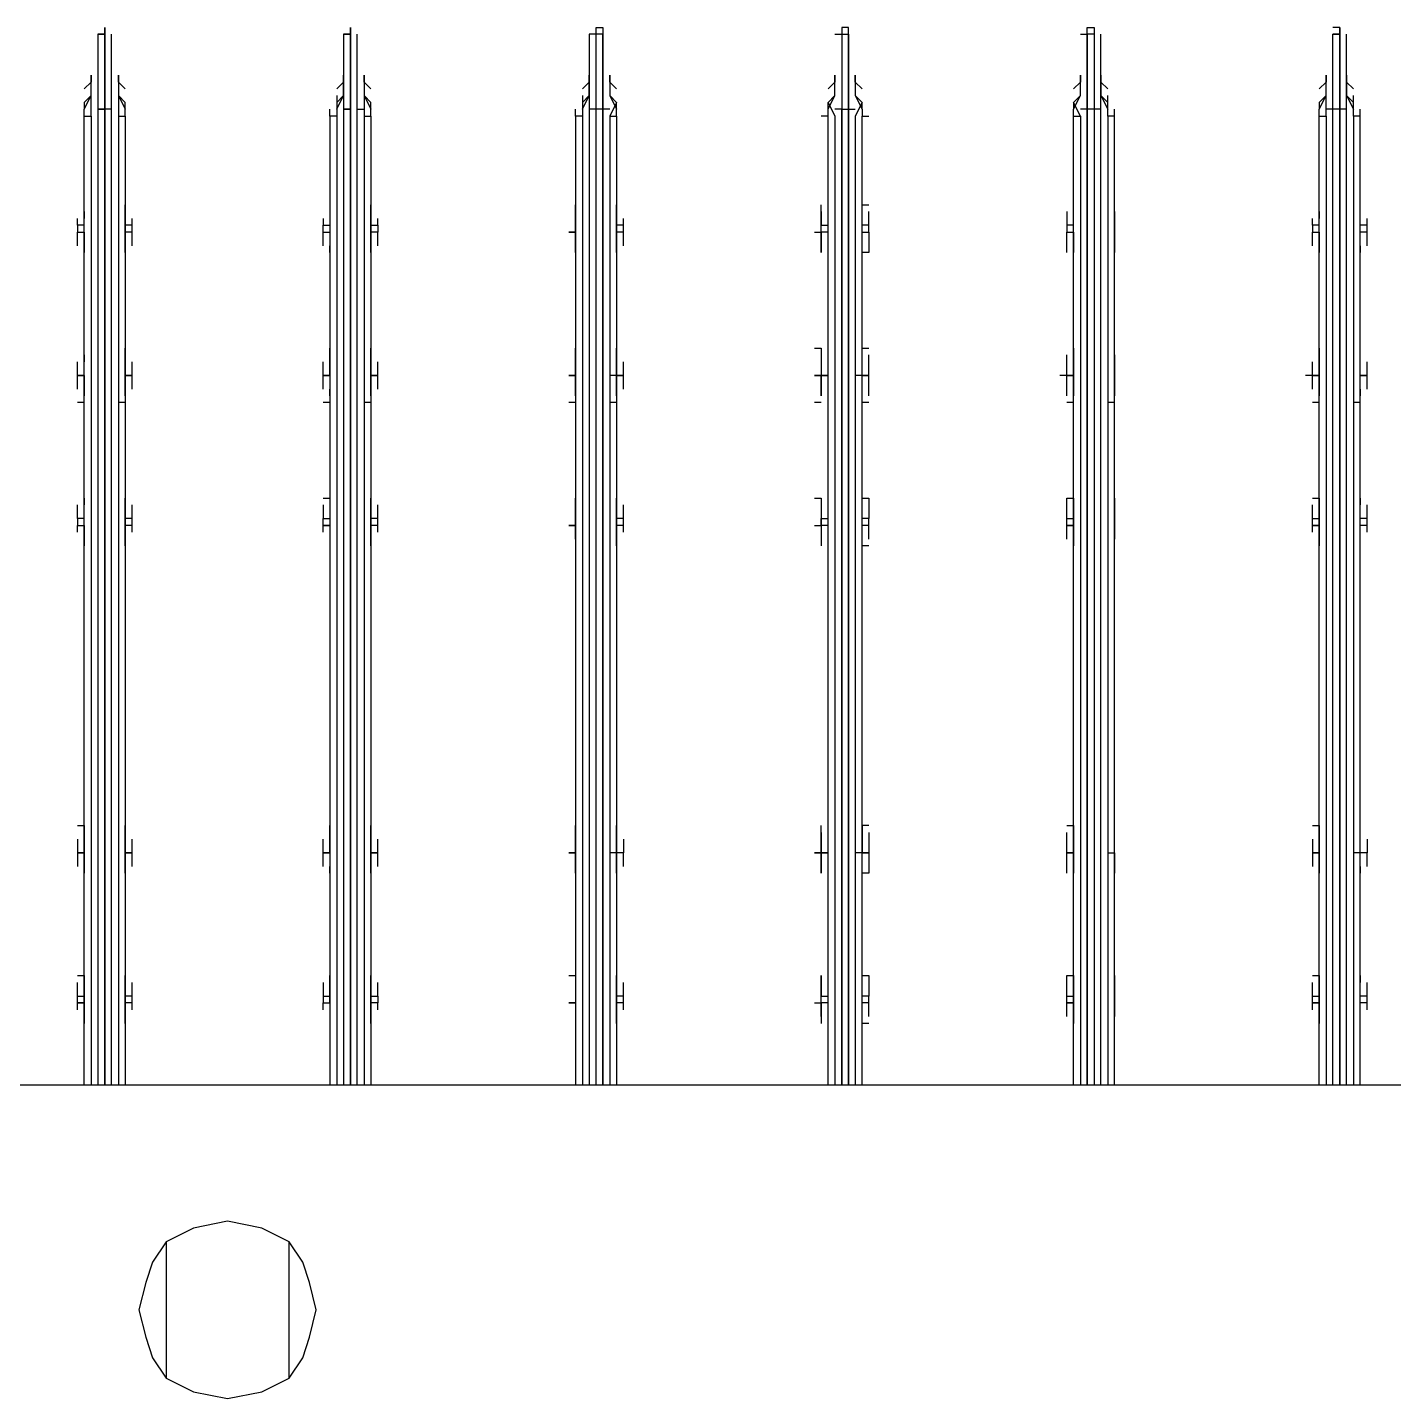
# Model space of a CAD drawing. Header units: metres. Extents: x 532250 to 532639, y 2673852 to 2674172.
# Drawn here: x 532451.9651 to 532452.2421, y 2674043.1815 to 2674043.4595 of the extents above; entities that cross this region are included whole.
import ezdxf

# ---------------------------------------------------------------- set-up
doc = ezdxf.new("R2010")
doc.units = ezdxf.units.M
doc.header["$MEASUREMENT"] = 0
doc.layers.add('IDT', color=7, linetype='Continuous')

# ---------------------------------------------------------------- blocks, each defined once
blk = doc.blocks.new('IDT')
at = {"layer": 'IDT', "color": 0, "lineweight": 25}
for p, q in [((14.92157, 14.57738), (14.91465, 14.576)), ((14.92849, 14.576), (14.92157, 14.57738)), ((14.91465, 14.576), (14.90912, 14.57324)), ((14.93402, 14.57324), (14.92849, 14.576)), ((14.90912, 14.57324), (14.90635, 14.56909)), ((14.90912, 14.57324), (14.90912, 14.54557)), ((14.93402, 14.54557), (14.93402, 14.57324)), ((14.93678, 14.56909), (14.93402, 14.57324)), ((14.90635, 14.56909), (14.90497, 14.56494)), ((14.93817, 14.56494), (14.93678, 14.56909)), ((14.90497, 14.56494), (14.90359, 14.5594)), ((14.93955, 14.5594), (14.93817, 14.56494)), ((14.90359, 14.5594), (14.90497, 14.55387)), ((14.93817, 14.55387), (14.93955, 14.5594)), ((14.90497, 14.55387), (14.90635, 14.54972)), ((14.93678, 14.54972), (14.93817, 14.55387)), ((14.90635, 14.54972), (14.90912, 14.54557)), ((14.93402, 14.54557), (14.93678, 14.54972)), ((14.90912, 14.54557), (14.91465, 14.54281)), ((14.92849, 14.54281), (14.93402, 14.54557)), ((14.91465, 14.54281), (14.92157, 14.54142)), ((14.92157, 14.54142), (14.92849, 14.54281)), ((15.02116, 14.51376), (14.44023, 14.51376)), ((14.69197, 14.51376), (14.69197, 14.31735)), ((14.69335, 14.31735), (14.69335, 14.51376)), ((14.69473, 14.51376), (14.69473, 14.31597)), ((14.69612, 14.51376), (14.69612, 14.31597)), ((14.69612, 14.31597), (14.69612, 14.51376)), ((14.6975, 14.51376), (14.6975, 14.31597)), ((14.69888, 14.31735), (14.69888, 14.51376)), ((14.70027, 14.51376), (14.70027, 14.31735)), ((14.74176, 14.51376), (14.74176, 14.31735)), ((14.74314, 14.31735), (14.74314, 14.51376)), ((14.74453, 14.51376), (14.74453, 14.31597)), ((14.74591, 14.31597), (14.74591, 14.51376)), ((14.74729, 14.31597), (14.74729, 14.51376)), ((14.74729, 14.51376), (14.74729, 14.31597)), ((14.74868, 14.31735), (14.74868, 14.51376)), ((14.75006, 14.51376), (14.75006, 14.31735)), ((14.79294, 14.51376), (14.79294, 14.31735)), ((14.79432, 14.31735), (14.79432, 14.51376)), ((14.7957, 14.31597), (14.7957, 14.51376)), ((14.7957, 14.51376), (14.7957, 14.31597)), ((14.79709, 14.31597), (14.79709, 14.51376)), ((14.79709, 14.51376), (14.79709, 14.31597)), ((14.79847, 14.31735), (14.79847, 14.51376)), ((14.79985, 14.51376), (14.79985, 14.31735)), ((14.84273, 14.31735), (14.84273, 14.51376)), ((14.84411, 14.31735), (14.84411, 14.51376)), ((14.8455, 14.31597), (14.8455, 14.51376)), ((14.8455, 14.51376), (14.8455, 14.31597)), ((14.84688, 14.51376), (14.84688, 14.31597)), ((14.84826, 14.31597), (14.84826, 14.51376)), ((14.84965, 14.31735), (14.84965, 14.51376)), ((14.85103, 14.31735), (14.85103, 14.51376)), ((14.89252, 14.31735), (14.89252, 14.51376)), ((14.89391, 14.31735), (14.89391, 14.51376)), ((14.89529, 14.51376), (14.89529, 14.31597)), ((14.89667, 14.51376), (14.89667, 14.31597)), ((14.89667, 14.31597), (14.89667, 14.51376)), ((14.89806, 14.31597), (14.89806, 14.51376)), ((14.89944, 14.31735), (14.89944, 14.51376)), ((14.90082, 14.31735), (14.90082, 14.51376)), ((14.94232, 14.31735), (14.94232, 14.51376)), ((14.9437, 14.31735), (14.9437, 14.51376)), ((14.94508, 14.51376), (14.94508, 14.31597)), ((14.94647, 14.31597), (14.94647, 14.51376)), ((14.94647, 14.51376), (14.94647, 14.31597)), ((14.94785, 14.31597), (14.94785, 14.51376)), ((14.94923, 14.31735), (14.94923, 14.51376)), ((14.95062, 14.51376), (14.95062, 14.31735)), ((14.69197, 14.50131), (14.69197, 14.49578)), ((14.70027, 14.49716), (14.70027, 14.50131)), ((14.74176, 14.50131), (14.74176, 14.49578)), ((14.75006, 14.49716), (14.75006, 14.50131)), ((14.79155, 14.50131), (14.79294, 14.50131)), ((14.79294, 14.50131), (14.79294, 14.49578)), ((14.80124, 14.49716), (14.80124, 14.50131)), ((14.84273, 14.50131), (14.84273, 14.49716)), ((14.85103, 14.49716), (14.85103, 14.50131)), ((14.89252, 14.50131), (14.89252, 14.49716)), ((14.90082, 14.49716), (14.90082, 14.50131)), ((14.94232, 14.50131), (14.94232, 14.49578)), ((14.95062, 14.49716), (14.95062, 14.50131)), ((14.69058, 14.49855), (14.69058, 14.49716)), ((14.69197, 14.49993), (14.69197, 14.49855)), ((14.70027, 14.49855), (14.70027, 14.49993)), ((14.70165, 14.49855), (14.70165, 14.49716)), ((14.74176, 14.49855), (14.74176, 14.49993)), ((14.74176, 14.49578), (14.74176, 14.49855)), ((14.75144, 14.49993), (14.75144, 14.49855)), ((14.75144, 14.49855), (14.75144, 14.49716)), ((14.79155, 14.49993), (14.79155, 14.49855)), ((14.79155, 14.49855), (14.79155, 14.49716)), ((14.80124, 14.49993), (14.80124, 14.49855)), ((14.80124, 14.49855), (14.80124, 14.49716)), ((14.84135, 14.49855), (14.84135, 14.49716)), ((14.84273, 14.49993), (14.84273, 14.49855)), ((14.85103, 14.49855), (14.85103, 14.49993)), ((14.85103, 14.49716), (14.85103, 14.49855)), ((14.89114, 14.49855), (14.89114, 14.49716)), ((14.89252, 14.49993), (14.89252, 14.49855)), ((14.90082, 14.49855), (14.90082, 14.49993)), ((14.90221, 14.49855), (14.90221, 14.49716)), ((14.94093, 14.49855), (14.94093, 14.49716)), ((14.94232, 14.49993), (14.94232, 14.49855)), ((14.95062, 14.49855), (14.95062, 14.49993)), ((14.952, 14.49855), (14.952, 14.49716)), ((14.69058, 14.49716), (14.69197, 14.49716)), ((14.69058, 14.49716), (14.69058, 14.49578)), ((14.69058, 14.49578), (14.69197, 14.49578)), ((14.69058, 14.49578), (14.69058, 14.49301)), ((14.69197, 14.49578), (14.69197, 14.49163)), ((14.70165, 14.49716), (14.70027, 14.49716)), ((14.70027, 14.49578), (14.70027, 14.49716)), ((14.70027, 14.49716), (14.70165, 14.49716)), ((14.70027, 14.49163), (14.70027, 14.49578)), ((14.70165, 14.49578), (14.70027, 14.49578)), ((14.70165, 14.49716), (14.70165, 14.49578)), ((14.70165, 14.49578), (14.70165, 14.49301)), ((14.74176, 14.49578), (14.74176, 14.49163)), ((14.74176, 14.49301), (14.74176, 14.49578)), ((14.75144, 14.49716), (14.75006, 14.49716)), ((14.75006, 14.49578), (14.75006, 14.49716)), ((14.75006, 14.49716), (14.75144, 14.49716)), ((14.75006, 14.49163), (14.75006, 14.49578)), ((14.75144, 14.49578), (14.75006, 14.49578)), ((14.75144, 14.49716), (14.75144, 14.49578)), ((14.75144, 14.49578), (14.75144, 14.49301)), ((14.79155, 14.49716), (14.79294, 14.49716)), ((14.79155, 14.49716), (14.79155, 14.49578)), ((14.79155, 14.49301), (14.79155, 14.49578)), ((14.79155, 14.49578), (14.79294, 14.49578)), ((14.79294, 14.49578), (14.79294, 14.49163)), ((14.79985, 14.49716), (14.80124, 14.49716)), ((14.80124, 14.49578), (14.79985, 14.49578)), ((14.80124, 14.49716), (14.80124, 14.49578)), ((14.80262, 14.49716), (14.80124, 14.49716)), ((14.80124, 14.49716), (14.80124, 14.49578)), ((14.80124, 14.49578), (14.80124, 14.49163)), ((14.80124, 14.49301), (14.80124, 14.49578)), ((14.84135, 14.49716), (14.84273, 14.49716)), ((14.84135, 14.49716), (14.84135, 14.49578)), ((14.84135, 14.49578), (14.84273, 14.49578)), ((14.84135, 14.49578), (14.84135, 14.49301)), ((14.84273, 14.49716), (14.84273, 14.49578)), ((14.84273, 14.49578), (14.84273, 14.49163)), ((14.85103, 14.49578), (14.85103, 14.49716)), ((14.85103, 14.49716), (14.85241, 14.49716)), ((14.85241, 14.49716), (14.85103, 14.49716)), ((14.85103, 14.49578), (14.85103, 14.49716)), ((14.85103, 14.49301), (14.85103, 14.49578)), ((14.85103, 14.49163), (14.85103, 14.49578)), ((14.89114, 14.49716), (14.89252, 14.49716)), ((14.89114, 14.49578), (14.89114, 14.49716)), ((14.89114, 14.49578), (14.89114, 14.49301)), ((14.89252, 14.49578), (14.89114, 14.49578)), ((14.89252, 14.49716), (14.89252, 14.49163)), ((14.90221, 14.49716), (14.90082, 14.49716)), ((14.90221, 14.49716), (14.90082, 14.49716)), ((14.90082, 14.49716), (14.90082, 14.49578)), ((14.90082, 14.49578), (14.90082, 14.49163)), ((14.90221, 14.49578), (14.90082, 14.49578)), ((14.90221, 14.49578), (14.90221, 14.49716)), ((14.90221, 14.49301), (14.90221, 14.49578)), ((14.94093, 14.49716), (14.94232, 14.49716)), ((14.94093, 14.49716), (14.94093, 14.49578)), ((14.94093, 14.49578), (14.94232, 14.49578)), ((14.94093, 14.49578), (14.94093, 14.49301)), ((14.94232, 14.49578), (14.94232, 14.49163)), ((14.952, 14.49716), (14.95062, 14.49716)), ((14.95062, 14.49578), (14.95062, 14.49716)), ((14.95062, 14.49716), (14.952, 14.49716)), ((14.95062, 14.49163), (14.95062, 14.49578)), ((14.952, 14.49578), (14.95062, 14.49578)), ((14.952, 14.49716), (14.952, 14.49578)), ((14.952, 14.49578), (14.952, 14.49301)), ((14.69197, 14.49163), (14.69197, 14.49301)), ((14.70027, 14.49163), (14.70027, 14.49301)), ((14.74176, 14.49163), (14.74176, 14.49301)), ((14.75144, 14.49301), (14.75144, 14.49163)), ((14.79155, 14.49163), (14.79155, 14.49301)), ((14.80124, 14.49163), (14.80124, 14.49301)), ((14.84273, 14.49163), (14.84273, 14.49301)), ((14.85103, 14.49163), (14.85103, 14.49301)), ((14.89252, 14.49163), (14.89252, 14.49301)), ((14.90082, 14.49163), (14.90082, 14.49301)), ((14.94232, 14.49163), (14.94232, 14.49301)), ((14.95062, 14.49163), (14.95062, 14.49301)), ((14.70165, 14.49163), (14.70027, 14.49163)), ((14.75144, 14.49163), (14.75006, 14.49163)), ((14.79294, 14.49163), (14.79155, 14.49163)), ((14.85241, 14.49163), (14.85103, 14.49163)), ((14.952, 14.49163), (14.95062, 14.49163)), ((14.69197, 14.4695), (14.69197, 14.47088)), ((14.69197, 14.47088), (14.69197, 14.46673)), ((14.70027, 14.46673), (14.70027, 14.47088)), ((14.70027, 14.47088), (14.70027, 14.4695)), ((14.74176, 14.4695), (14.74176, 14.47088)), ((14.74176, 14.47088), (14.74176, 14.46673)), ((14.75006, 14.46673), (14.75006, 14.47088)), ((14.75144, 14.47088), (14.75144, 14.4695)), ((14.79155, 14.4695), (14.79155, 14.47088)), ((14.79155, 14.47088), (14.79294, 14.47088)), ((14.79294, 14.47088), (14.79294, 14.46673)), ((14.80124, 14.46673), (14.80124, 14.47088)), ((14.80124, 14.47088), (14.80124, 14.4695)), ((14.84273, 14.4695), (14.84273, 14.47088)), ((14.84273, 14.47088), (14.84273, 14.46673)), ((14.85103, 14.46673), (14.85103, 14.47088)), ((14.85103, 14.47088), (14.85103, 14.4695)), ((14.89252, 14.4695), (14.89252, 14.47088)), ((14.89252, 14.47088), (14.89252, 14.46673)), ((14.90082, 14.46673), (14.90082, 14.47088)), ((14.90082, 14.47088), (14.90082, 14.4695)), ((14.94232, 14.4695), (14.94232, 14.47088)), ((14.94232, 14.47088), (14.94232, 14.46673)), ((14.95062, 14.46673), (14.95062, 14.47088)), ((14.95062, 14.47088), (14.95062, 14.4695)), ((14.69058, 14.4695), (14.69058, 14.46673)), ((14.70165, 14.46673), (14.70165, 14.4695)), ((14.74176, 14.46673), (14.74176, 14.4695)), ((14.75144, 14.4695), (14.75144, 14.46673)), ((14.79155, 14.46673), (14.79155, 14.4695)), ((14.80124, 14.4695), (14.80124, 14.46673)), ((14.84135, 14.4695), (14.84135, 14.46673)), ((14.85103, 14.4695), (14.85103, 14.46673)), ((14.89114, 14.4695), (14.89114, 14.46673)), ((14.90221, 14.4695), (14.90221, 14.46673)), ((14.94093, 14.4695), (14.94093, 14.46673)), ((14.952, 14.46673), (14.952, 14.4695)), ((14.69058, 14.46673), (14.69197, 14.46673)), ((14.69058, 14.46397), (14.69058, 14.46673)), ((14.69058, 14.46673), (14.69197, 14.46673)), ((14.69197, 14.46673), (14.69197, 14.4612)), ((14.69197, 14.46673), (14.69335, 14.46673)), ((14.70165, 14.46673), (14.70027, 14.46673)), ((14.70027, 14.46673), (14.70165, 14.46673)), ((14.70165, 14.46673), (14.70027, 14.46673)), ((14.70027, 14.4612), (14.70027, 14.46673)), ((14.70027, 14.46673), (14.70165, 14.46673)), ((14.70165, 14.46397), (14.70165, 14.46673)), ((14.74314, 14.46673), (14.74176, 14.46673)), ((14.74176, 14.46673), (14.74176, 14.4612)), ((14.74176, 14.46673), (14.74176, 14.46397)), ((14.75006, 14.4612), (14.75006, 14.46673)), ((14.75006, 14.46673), (14.75144, 14.46673)), ((14.75144, 14.46673), (14.75006, 14.46673)), ((14.75006, 14.46673), (14.75144, 14.46673)), ((14.75144, 14.46673), (14.75006, 14.46673)), ((14.75144, 14.46673), (14.75144, 14.46397)), ((14.79155, 14.46397), (14.79155, 14.46673)), ((14.79155, 14.46673), (14.79294, 14.46673)), ((14.79294, 14.46673), (14.79155, 14.46673)), ((14.79294, 14.46673), (14.79432, 14.46673)), ((14.79294, 14.4612), (14.79294, 14.46673)), ((14.80124, 14.46673), (14.79985, 14.46673)), ((14.79985, 14.46673), (14.80124, 14.46673)), ((14.80124, 14.46397), (14.80124, 14.46673)), ((14.80124, 14.46673), (14.80262, 14.46673)), ((14.80262, 14.46673), (14.80124, 14.46673)), ((14.80124, 14.46673), (14.80124, 14.4612)), ((14.84135, 14.46673), (14.84273, 14.46673)), ((14.84135, 14.46397), (14.84135, 14.46673)), ((14.84135, 14.46673), (14.84273, 14.46673)), ((14.84273, 14.46673), (14.84273, 14.4612)), ((14.84273, 14.46673), (14.84411, 14.46673)), ((14.85241, 14.46673), (14.85103, 14.46673)), ((14.85103, 14.46673), (14.85241, 14.46673)), ((14.85241, 14.46673), (14.85103, 14.46673)), ((14.85103, 14.46673), (14.85103, 14.4612)), ((14.85103, 14.46397), (14.85103, 14.46673)), ((14.89114, 14.46673), (14.89252, 14.46673)), ((14.89252, 14.46673), (14.89114, 14.46673)), ((14.89114, 14.46673), (14.89114, 14.46397)), ((14.89252, 14.46673), (14.89252, 14.4612)), ((14.90221, 14.46673), (14.90082, 14.46673)), ((14.90082, 14.46673), (14.90221, 14.46673)), ((14.90221, 14.46673), (14.90082, 14.46673)), ((14.90082, 14.46673), (14.90082, 14.4612)), ((14.90221, 14.46673), (14.90221, 14.46397)), ((14.94093, 14.46673), (14.94232, 14.46673)), ((14.94232, 14.46673), (14.94093, 14.46673)), ((14.94093, 14.46673), (14.94093, 14.46397)), ((14.94232, 14.46673), (14.94232, 14.4612)), ((14.952, 14.46673), (14.95062, 14.46673)), ((14.95062, 14.46673), (14.952, 14.46673)), ((14.952, 14.46673), (14.95062, 14.46673)), ((14.95062, 14.4612), (14.95062, 14.46673)), ((14.95062, 14.46673), (14.952, 14.46673)), ((14.952, 14.46397), (14.952, 14.46673)), ((14.69197, 14.46397), (14.69197, 14.46258)), ((14.70027, 14.46258), (14.70027, 14.46397)), ((14.74176, 14.46397), (14.74176, 14.46258)), ((14.75144, 14.46397), (14.75144, 14.46258)), ((14.79155, 14.46258), (14.79155, 14.46397)), ((14.80124, 14.46258), (14.80124, 14.46397)), ((14.84273, 14.46397), (14.84273, 14.46258)), ((14.85103, 14.46258), (14.85103, 14.46397)), ((14.89252, 14.46397), (14.89252, 14.46258)), ((14.90082, 14.46258), (14.90082, 14.46397)), ((14.94232, 14.46397), (14.94232, 14.46258)), ((14.95062, 14.46258), (14.95062, 14.46397)), ((14.70165, 14.4612), (14.70027, 14.4612)), ((14.75144, 14.4612), (14.75006, 14.4612)), ((14.79155, 14.4612), (14.79294, 14.4612)), ((14.952, 14.4612), (14.95062, 14.4612)), ((14.69197, 14.40449), (14.69197, 14.40034)), ((14.70027, 14.40034), (14.70027, 14.40449)), ((14.74176, 14.40449), (14.74176, 14.40034)), ((14.75006, 14.40034), (14.75006, 14.40449)), ((14.79155, 14.40449), (14.79294, 14.40449)), ((14.79294, 14.40449), (14.79294, 14.40034)), ((14.80124, 14.40034), (14.80124, 14.40449)), ((14.84273, 14.40449), (14.84273, 14.40034)), ((14.85103, 14.40034), (14.85103, 14.40449)), ((14.89252, 14.40449), (14.89252, 14.40034)), ((14.90082, 14.40034), (14.90082, 14.40449)), ((14.94232, 14.40449), (14.94232, 14.40034)), ((14.95062, 14.40034), (14.95062, 14.40449)), ((14.69058, 14.40172), (14.69058, 14.40034)), ((14.69197, 14.40311), (14.69197, 14.40172)), ((14.70027, 14.40172), (14.70027, 14.40311)), ((14.70165, 14.40172), (14.70165, 14.40034)), ((14.74176, 14.40172), (14.74176, 14.40311)), ((14.74176, 14.39896), (14.74176, 14.40172)), ((14.75144, 14.40311), (14.75144, 14.40172)), ((14.75144, 14.40172), (14.75144, 14.40034)), ((14.79155, 14.40311), (14.79155, 14.40172)), ((14.79155, 14.40172), (14.79155, 14.40034)), ((14.80124, 14.40172), (14.80124, 14.40311)), ((14.80124, 14.40034), (14.80124, 14.40172)), ((14.84135, 14.40172), (14.84135, 14.40034)), ((14.84273, 14.40311), (14.84273, 14.40172)), ((14.85103, 14.40311), (14.85103, 14.40172)), ((14.85103, 14.40172), (14.85103, 14.40034)), ((14.89114, 14.40172), (14.89114, 14.40034)), ((14.89252, 14.40311), (14.89252, 14.40172)), ((14.90082, 14.40172), (14.90082, 14.40311)), ((14.90221, 14.40172), (14.90221, 14.40034)), ((14.94093, 14.40172), (14.94093, 14.40034)), ((14.94232, 14.40311), (14.94232, 14.40172)), ((14.95062, 14.40172), (14.95062, 14.40311)), ((14.952, 14.40172), (14.952, 14.40034)), ((14.69058, 14.40034), (14.69197, 14.40034)), ((14.69058, 14.40034), (14.69058, 14.39896)), ((14.69058, 14.39896), (14.69197, 14.39896)), ((14.69058, 14.39896), (14.69058, 14.39619)), ((14.69197, 14.40034), (14.69197, 14.39481)), ((14.70165, 14.40034), (14.70027, 14.40034)), ((14.70027, 14.39896), (14.70027, 14.40034)), ((14.70027, 14.40034), (14.70165, 14.40034)), ((14.70027, 14.39481), (14.70027, 14.39896)), ((14.70165, 14.39896), (14.70027, 14.39896)), ((14.70165, 14.40034), (14.70165, 14.39896)), ((14.70165, 14.39896), (14.70165, 14.39619)), ((14.74176, 14.40034), (14.74176, 14.39481)), ((14.74176, 14.39619), (14.74176, 14.39896)), ((14.75144, 14.40034), (14.75006, 14.40034)), ((14.75006, 14.39896), (14.75006, 14.40034)), ((14.75006, 14.40034), (14.75144, 14.40034)), ((14.75006, 14.39481), (14.75006, 14.39896)), ((14.75144, 14.39896), (14.75006, 14.39896)), ((14.75144, 14.40034), (14.75144, 14.39896)), ((14.75144, 14.39896), (14.75144, 14.39619)), ((14.79155, 14.40034), (14.79294, 14.40034)), ((14.79155, 14.40034), (14.79155, 14.39896)), ((14.79155, 14.39619), (14.79155, 14.39896)), ((14.79155, 14.39896), (14.79294, 14.39896)), ((14.79294, 14.40034), (14.79294, 14.39896)), ((14.79294, 14.39896), (14.79294, 14.39481)), ((14.79985, 14.40034), (14.80124, 14.40034)), ((14.80124, 14.39896), (14.79985, 14.39896)), ((14.80262, 14.40034), (14.80124, 14.40034)), ((14.80124, 14.40034), (14.80124, 14.39896)), ((14.80124, 14.39896), (14.80124, 14.40034)), ((14.80124, 14.39481), (14.80124, 14.39896)), ((14.80124, 14.39619), (14.80124, 14.39896)), ((14.84135, 14.40034), (14.84273, 14.40034)), ((14.84135, 14.40034), (14.84135, 14.39896)), ((14.84135, 14.39896), (14.84273, 14.39896)), ((14.84135, 14.39896), (14.84135, 14.39619)), ((14.84273, 14.40034), (14.84273, 14.39896)), ((14.84273, 14.39896), (14.84273, 14.39481)), ((14.85103, 14.40034), (14.85103, 14.39481)), ((14.85103, 14.39896), (14.85103, 14.40034)), ((14.85103, 14.40034), (14.85241, 14.40034)), ((14.85241, 14.40034), (14.85103, 14.40034)), ((14.85103, 14.39619), (14.85103, 14.39896)), ((14.89114, 14.40034), (14.89252, 14.40034)), ((14.89114, 14.40034), (14.89114, 14.39896)), ((14.89114, 14.39896), (14.89252, 14.39896)), ((14.89114, 14.39896), (14.89114, 14.39619)), ((14.89252, 14.40034), (14.89252, 14.39896)), ((14.89252, 14.39896), (14.89252, 14.39481)), ((14.90221, 14.40034), (14.90082, 14.40034)), ((14.90082, 14.39896), (14.90082, 14.40034)), ((14.90082, 14.40034), (14.90221, 14.40034)), ((14.90082, 14.39481), (14.90082, 14.39896)), ((14.90221, 14.39896), (14.90082, 14.39896)), ((14.90221, 14.40034), (14.90221, 14.39896)), ((14.90221, 14.39619), (14.90221, 14.39896)), ((14.94093, 14.40034), (14.94232, 14.40034)), ((14.94093, 14.40034), (14.94093, 14.39896)), ((14.94093, 14.39896), (14.94232, 14.39896)), ((14.94093, 14.39896), (14.94093, 14.39619)), ((14.94232, 14.40034), (14.94232, 14.39481)), ((14.952, 14.40034), (14.95062, 14.40034)), ((14.952, 14.40034), (14.95062, 14.40034)), ((14.95062, 14.40034), (14.95062, 14.39481)), ((14.95062, 14.39896), (14.952, 14.39896)), ((14.952, 14.39896), (14.952, 14.40034)), ((14.952, 14.39896), (14.952, 14.39619)), ((14.69197, 14.39481), (14.69197, 14.39619)), ((14.70027, 14.39481), (14.70027, 14.39619)), ((14.74176, 14.39481), (14.74176, 14.39619)), ((14.75144, 14.39619), (14.75144, 14.39481)), ((14.79155, 14.39481), (14.79155, 14.39619)), ((14.80124, 14.39481), (14.80124, 14.39619)), ((14.84273, 14.39481), (14.84273, 14.39619)), ((14.85103, 14.39481), (14.85103, 14.39619)), ((14.89252, 14.39481), (14.89252, 14.39619)), ((14.90082, 14.39481), (14.90082, 14.39619)), ((14.94232, 14.39481), (14.94232, 14.39619)), ((14.95062, 14.39481), (14.95062, 14.39619)), ((14.70165, 14.39481), (14.70027, 14.39481)), ((14.75144, 14.39481), (14.75006, 14.39481)), ((14.79294, 14.39481), (14.79155, 14.39481)), ((14.80262, 14.39481), (14.80124, 14.39481)), ((14.90221, 14.39481), (14.90082, 14.39481)), ((14.69197, 14.37544), (14.69335, 14.37544)), ((14.69197, 14.37268), (14.69197, 14.37406)), ((14.69197, 14.37406), (14.69197, 14.36991)), ((14.70027, 14.37544), (14.70165, 14.37544)), ((14.70027, 14.36991), (14.70027, 14.37406)), ((14.70027, 14.37406), (14.70027, 14.37268)), ((14.74176, 14.37544), (14.74314, 14.37544)), ((14.74176, 14.37268), (14.74176, 14.37406)), ((14.74176, 14.37406), (14.74176, 14.36991)), ((14.75006, 14.37544), (14.75144, 14.37544)), ((14.75006, 14.36991), (14.75006, 14.37406)), ((14.75144, 14.37406), (14.75144, 14.37268)), ((14.79155, 14.37544), (14.79294, 14.37544)), ((14.79155, 14.37406), (14.79155, 14.37268)), ((14.79294, 14.37406), (14.79294, 14.36991)), ((14.80124, 14.37544), (14.80262, 14.37544)), ((14.80124, 14.36991), (14.80124, 14.37406)), ((14.80124, 14.37406), (14.80124, 14.37268)), ((14.84273, 14.37544), (14.84411, 14.37544)), ((14.84273, 14.37268), (14.84273, 14.37406)), ((14.84273, 14.37406), (14.84273, 14.36991)), ((14.85103, 14.37544), (14.85241, 14.37544)), ((14.85103, 14.36991), (14.85103, 14.37406)), ((14.85103, 14.37406), (14.85103, 14.37268)), ((14.89252, 14.37544), (14.89391, 14.37544)), ((14.89252, 14.37268), (14.89252, 14.37406)), ((14.89252, 14.37406), (14.89252, 14.36991)), ((14.90082, 14.37544), (14.90221, 14.37544)), ((14.90082, 14.36991), (14.90082, 14.37406)), ((14.90082, 14.37406), (14.90082, 14.37268)), ((14.94232, 14.37544), (14.9437, 14.37544)), ((14.94232, 14.37268), (14.94232, 14.37406)), ((14.94232, 14.37406), (14.94232, 14.36991)), ((14.95062, 14.37544), (14.952, 14.37544)), ((14.95062, 14.36991), (14.95062, 14.37406)), ((14.95062, 14.37406), (14.95062, 14.37268)), ((14.69058, 14.37268), (14.69058, 14.36991)), ((14.70165, 14.37268), (14.70165, 14.36991)), ((14.74176, 14.36991), (14.74176, 14.37268)), ((14.75144, 14.37268), (14.75144, 14.36991)), ((14.79155, 14.37268), (14.79155, 14.36991)), ((14.80124, 14.37268), (14.80124, 14.36991)), ((14.84135, 14.37268), (14.84135, 14.36991)), ((14.85103, 14.37268), (14.85103, 14.36991)), ((14.89114, 14.37268), (14.89114, 14.36991)), ((14.90221, 14.37268), (14.90221, 14.36991)), ((14.94093, 14.37268), (14.94093, 14.36991)), ((14.952, 14.37268), (14.952, 14.36991)), ((14.69058, 14.36991), (14.69197, 14.36991)), ((14.69197, 14.36991), (14.69058, 14.36991)), ((14.69058, 14.36991), (14.69058, 14.36715)), ((14.69197, 14.36991), (14.69197, 14.36438)), ((14.70027, 14.36438), (14.70027, 14.36991)), ((14.70027, 14.36991), (14.70165, 14.36991)), ((14.70165, 14.36991), (14.70027, 14.36991)), ((14.70165, 14.36991), (14.70027, 14.36991)), ((14.70027, 14.36991), (14.70165, 14.36991)), ((14.70165, 14.36991), (14.70165, 14.36715)), ((14.70165, 14.36991), (14.70303, 14.36991)), ((14.74176, 14.36715), (14.74176, 14.36991)), ((14.74176, 14.36991), (14.74176, 14.36438)), ((14.75006, 14.36438), (14.75006, 14.36991)), ((14.75006, 14.36991), (14.75144, 14.36991)), ((14.75144, 14.36991), (14.75006, 14.36991)), ((14.75144, 14.36991), (14.75006, 14.36991)), ((14.75006, 14.36991), (14.75144, 14.36991)), ((14.75144, 14.36991), (14.75144, 14.36715)), ((14.75144, 14.36991), (14.75283, 14.36991)), ((14.79155, 14.36991), (14.79294, 14.36991)), ((14.79294, 14.36991), (14.79155, 14.36991)), ((14.79155, 14.36991), (14.79155, 14.36715)), ((14.79294, 14.36991), (14.79294, 14.36438)), ((14.79294, 14.36991), (14.79432, 14.36991)), ((14.80124, 14.36991), (14.79985, 14.36991)), ((14.79985, 14.36991), (14.80124, 14.36991)), ((14.80124, 14.36438), (14.80124, 14.36991)), ((14.80124, 14.36991), (14.80262, 14.36991)), ((14.80262, 14.36991), (14.80124, 14.36991)), ((14.80124, 14.36991), (14.80262, 14.36991)), ((14.80124, 14.36715), (14.80124, 14.36991)), ((14.84135, 14.36991), (14.84273, 14.36991)), ((14.84273, 14.36991), (14.84135, 14.36991)), ((14.84135, 14.36991), (14.84135, 14.36715)), ((14.84273, 14.36991), (14.84411, 14.36991)), ((14.84273, 14.36991), (14.84273, 14.36438)), ((14.85241, 14.36991), (14.85103, 14.36991)), ((14.85103, 14.36991), (14.85241, 14.36991)), ((14.85241, 14.36991), (14.85103, 14.36991)), ((14.85103, 14.36991), (14.85103, 14.36438)), ((14.85103, 14.36715), (14.85103, 14.36991)), ((14.89114, 14.36991), (14.89252, 14.36991)), ((14.89252, 14.36991), (14.89114, 14.36991)), ((14.89114, 14.36991), (14.89114, 14.36715)), ((14.89252, 14.36991), (14.89252, 14.36438)), ((14.90221, 14.36991), (14.90082, 14.36991)), ((14.90082, 14.36991), (14.90221, 14.36991)), ((14.90221, 14.36991), (14.90082, 14.36991)), ((14.90082, 14.36991), (14.90082, 14.36438)), ((14.90221, 14.36991), (14.90221, 14.36715)), ((14.94093, 14.36991), (14.94232, 14.36991)), ((14.94232, 14.36991), (14.94093, 14.36991)), ((14.94093, 14.36991), (14.94093, 14.36715)), ((14.94232, 14.36991), (14.94232, 14.36438)), ((14.952, 14.36991), (14.95062, 14.36991)), ((14.95062, 14.36991), (14.95062, 14.36438)), ((14.95062, 14.36991), (14.952, 14.36991)), ((14.952, 14.36991), (14.95062, 14.36991)), ((14.952, 14.36991), (14.952, 14.36715)), ((14.69197, 14.36715), (14.69197, 14.36576)), ((14.70027, 14.36576), (14.70027, 14.36715)), ((14.74176, 14.36576), (14.74176, 14.36715)), ((14.75144, 14.36715), (14.75144, 14.36576)), ((14.79155, 14.36715), (14.79155, 14.36576)), ((14.80124, 14.36576), (14.80124, 14.36715)), ((14.84273, 14.36715), (14.84273, 14.36576)), ((14.85103, 14.36576), (14.85103, 14.36715)), ((14.89252, 14.36715), (14.89252, 14.36576)), ((14.90082, 14.36576), (14.90082, 14.36715)), ((14.94232, 14.36715), (14.94232, 14.36576)), ((14.95062, 14.36576), (14.95062, 14.36715)), ((14.79294, 14.36438), (14.79155, 14.36438)), ((14.80262, 14.36438), (14.80124, 14.36438)), ((14.69058, 14.34363), (14.69058, 14.34087)), ((14.69197, 14.34363), (14.69197, 14.34502)), ((14.69197, 14.34502), (14.69197, 14.33948)), ((14.70027, 14.34087), (14.70027, 14.34502)), ((14.70027, 14.34502), (14.70027, 14.34363)), ((14.70165, 14.34363), (14.70165, 14.34087)), ((14.74176, 14.34363), (14.74176, 14.34502)), ((14.74176, 14.34502), (14.74176, 14.33948)), ((14.74176, 14.33948), (14.74176, 14.34363)), ((14.75006, 14.34087), (14.75006, 14.34502)), ((14.75144, 14.34502), (14.75144, 14.34363)), ((14.75144, 14.34363), (14.75144, 14.34087)), ((14.79155, 14.34363), (14.79155, 14.34502)), ((14.79155, 14.34502), (14.79294, 14.34502)), ((14.79155, 14.34087), (14.79155, 14.34363)), ((14.79294, 14.34502), (14.79294, 14.34087)), ((14.80124, 14.34087), (14.80124, 14.34502)), ((14.80124, 14.34502), (14.80124, 14.34363)), ((14.80124, 14.34363), (14.80124, 14.34087)), ((14.84135, 14.34363), (14.84135, 14.34087)), ((14.84273, 14.34363), (14.84273, 14.34502)), ((14.84273, 14.34502), (14.84273, 14.34087)), ((14.85103, 14.34502), (14.85103, 14.34363)), ((14.85103, 14.34087), (14.85103, 14.34502)), ((14.85103, 14.34363), (14.85103, 14.34087)), ((14.89114, 14.34363), (14.89114, 14.34087)), ((14.89252, 14.34363), (14.89252, 14.34502)), ((14.89252, 14.34502), (14.89252, 14.34087)), ((14.90082, 14.34087), (14.90082, 14.34502)), ((14.90082, 14.34502), (14.90082, 14.34363)), ((14.90221, 14.34363), (14.90221, 14.34087)), ((14.94093, 14.34363), (14.94093, 14.34087)), ((14.94232, 14.34363), (14.94232, 14.34502)), ((14.94232, 14.34502), (14.94232, 14.34087)), ((14.95062, 14.34087), (14.95062, 14.34502)), ((14.95062, 14.34502), (14.95062, 14.34363)), ((14.952, 14.34363), (14.952, 14.34087)), ((14.69058, 14.34087), (14.69197, 14.34087)), ((14.69058, 14.34087), (14.69058, 14.33948)), ((14.70165, 14.34087), (14.70027, 14.34087)), ((14.70165, 14.34087), (14.70027, 14.34087)), ((14.70027, 14.34087), (14.70027, 14.33533)), ((14.70165, 14.33948), (14.70165, 14.34087)), ((14.75144, 14.34087), (14.75006, 14.34087)), ((14.75144, 14.34087), (14.75006, 14.34087)), ((14.75006, 14.34087), (14.75006, 14.33533)), ((14.75144, 14.33948), (14.75144, 14.34087)), ((14.79294, 14.34087), (14.79155, 14.34087)), ((14.79155, 14.34087), (14.79155, 14.33948)), ((14.79294, 14.34087), (14.79294, 14.33948)), ((14.79985, 14.34087), (14.80124, 14.34087)), ((14.80124, 14.34087), (14.80124, 14.33948)), ((14.80262, 14.34087), (14.80124, 14.34087)), ((14.80124, 14.34087), (14.80124, 14.33948)), ((14.84135, 14.34087), (14.84273, 14.34087)), ((14.84135, 14.34087), (14.84135, 14.33948)), ((14.84273, 14.34087), (14.84273, 14.33948)), ((14.85103, 14.34087), (14.85241, 14.34087)), ((14.85241, 14.34087), (14.85103, 14.34087)), ((14.85103, 14.33948), (14.85103, 14.34087)), ((14.85103, 14.34087), (14.85103, 14.33948)), ((14.89114, 14.34087), (14.89252, 14.34087)), ((14.89114, 14.33948), (14.89114, 14.34087)), ((14.89252, 14.34087), (14.89252, 14.33533)), ((14.90082, 14.33948), (14.90082, 14.34087)), ((14.90221, 14.34087), (14.90082, 14.34087)), ((14.90221, 14.34087), (14.90221, 14.33948)), ((14.94093, 14.34087), (14.94232, 14.34087)), ((14.94093, 14.34087), (14.94093, 14.33948)), ((14.94232, 14.34087), (14.94232, 14.33948)), ((14.952, 14.34087), (14.95062, 14.34087)), ((14.952, 14.34087), (14.95062, 14.34087)), ((14.95062, 14.34087), (14.95062, 14.33948)), ((14.952, 14.33948), (14.952, 14.34087)), ((14.69058, 14.33948), (14.69197, 14.33948)), ((14.69058, 14.33948), (14.69058, 14.3381)), ((14.69197, 14.33948), (14.69197, 14.33533)), ((14.69197, 14.3381), (14.69197, 14.33672)), ((14.70027, 14.33948), (14.70165, 14.33948)), ((14.70027, 14.33672), (14.70027, 14.3381)), ((14.70165, 14.33948), (14.70165, 14.3381)), ((14.74176, 14.3381), (14.74176, 14.33948)), ((14.74176, 14.33948), (14.74176, 14.33533)), ((14.74176, 14.33672), (14.74176, 14.3381)), ((14.75006, 14.33948), (14.75144, 14.33948)), ((14.75144, 14.3381), (14.75144, 14.33948)), ((14.75144, 14.33672), (14.75144, 14.3381)), ((14.79155, 14.33948), (14.79294, 14.33948)), ((14.79155, 14.33948), (14.79155, 14.3381)), ((14.79155, 14.3381), (14.79155, 14.33672)), ((14.79294, 14.33948), (14.79294, 14.33533)), ((14.80124, 14.33948), (14.79985, 14.33948)), ((14.80124, 14.33948), (14.80124, 14.33533)), ((14.80124, 14.3381), (14.80124, 14.33948)), ((14.80124, 14.33672), (14.80124, 14.3381)), ((14.84135, 14.33948), (14.84273, 14.33948)), ((14.84135, 14.33948), (14.84135, 14.3381)), ((14.84273, 14.33948), (14.84273, 14.33533)), ((14.84273, 14.3381), (14.84273, 14.33672)), ((14.85103, 14.3381), (14.85103, 14.33948)), ((14.85103, 14.33948), (14.85103, 14.33533)), ((14.85103, 14.33672), (14.85103, 14.3381)), ((14.89114, 14.33948), (14.89114, 14.3381)), ((14.89252, 14.33948), (14.89114, 14.33948)), ((14.89252, 14.3381), (14.89252, 14.33672)), ((14.90082, 14.33533), (14.90082, 14.33948)), ((14.90221, 14.33948), (14.90082, 14.33948)), ((14.90082, 14.33672), (14.90082, 14.3381)), ((14.90221, 14.3381), (14.90221, 14.33948)), ((14.94093, 14.33948), (14.94232, 14.33948)), ((14.94093, 14.33948), (14.94093, 14.3381)), ((14.94232, 14.33948), (14.94232, 14.33533)), ((14.94232, 14.3381), (14.94232, 14.33672)), ((14.95062, 14.33948), (14.952, 14.33948)), ((14.95062, 14.33948), (14.95062, 14.33533)), ((14.95062, 14.33672), (14.95062, 14.3381)), ((14.952, 14.33948), (14.952, 14.3381)), ((14.79294, 14.33533), (14.79155, 14.33533)), ((14.69197, 14.31735), (14.69335, 14.31735)), ((14.69197, 14.31735), (14.69197, 14.31597)), ((14.69335, 14.31735), (14.69335, 14.3132)), ((14.69473, 14.3132), (14.69335, 14.31597)), ((14.69335, 14.31597), (14.69335, 14.31459)), ((14.69473, 14.31597), (14.69612, 14.31597)), ((14.69473, 14.31597), (14.69473, 14.30075)), ((14.69612, 14.31597), (14.6975, 14.31597)), ((14.69612, 14.31597), (14.69612, 14.29937)), ((14.69612, 14.29937), (14.69612, 14.31597)), ((14.6975, 14.31597), (14.69888, 14.31597)), ((14.6975, 14.31597), (14.6975, 14.30075)), ((14.70027, 14.31735), (14.69888, 14.31735)), ((14.69888, 14.31735), (14.69888, 14.3132)), ((14.70027, 14.31597), (14.69888, 14.3132)), ((14.70027, 14.31735), (14.70027, 14.31597)), ((14.70027, 14.31459), (14.70027, 14.31597)), ((14.74176, 14.31735), (14.74314, 14.31735)), ((14.74176, 14.31735), (14.74176, 14.31597)), ((14.74314, 14.31735), (14.74314, 14.3132)), ((14.74453, 14.3132), (14.74314, 14.31597)), ((14.74314, 14.31597), (14.74314, 14.31459)), ((14.74453, 14.31597), (14.74591, 14.31597)), ((14.74453, 14.31597), (14.74453, 14.30075)), ((14.74591, 14.31597), (14.74729, 14.31597)), ((14.74591, 14.29937), (14.74591, 14.31597)), ((14.74729, 14.30075), (14.74729, 14.31597)), ((14.74729, 14.31597), (14.74868, 14.31597)), ((14.74729, 14.31597), (14.74729, 14.29937)), ((14.75006, 14.31735), (14.74868, 14.31735)), ((14.74868, 14.31735), (14.75006, 14.31459)), ((14.75006, 14.31597), (14.74868, 14.3132)), ((14.75006, 14.31735), (14.75006, 14.31597)), ((14.75006, 14.31459), (14.75006, 14.31597)), ((14.79294, 14.31735), (14.79155, 14.31735)), ((14.79294, 14.31597), (14.79294, 14.31735)), ((14.79294, 14.31459), (14.79432, 14.31735)), ((14.79432, 14.3132), (14.79294, 14.31597)), ((14.79294, 14.31597), (14.79294, 14.31459)), ((14.7957, 14.31597), (14.79432, 14.31597)), ((14.7957, 14.30075), (14.7957, 14.31597)), ((14.79709, 14.31597), (14.7957, 14.31597)), ((14.7957, 14.31597), (14.7957, 14.29937)), ((14.79709, 14.30075), (14.79709, 14.31597)), ((14.79709, 14.31597), (14.79847, 14.31597)), ((14.79709, 14.29937), (14.79709, 14.31597)), ((14.79985, 14.31459), (14.79847, 14.31735)), ((14.79985, 14.31597), (14.79847, 14.3132)), ((14.79985, 14.31735), (14.79985, 14.31597)), ((14.79985, 14.31735), (14.80124, 14.31735)), ((14.79985, 14.31597), (14.79985, 14.31459)), ((14.84273, 14.31459), (14.84411, 14.31735)), ((14.84411, 14.31735), (14.84273, 14.31735)), ((14.84273, 14.31735), (14.84273, 14.31597)), ((14.84411, 14.3132), (14.84273, 14.31597)), ((14.84273, 14.31597), (14.84273, 14.31459)), ((14.84411, 14.31597), (14.8455, 14.31597)), ((14.8455, 14.31597), (14.84688, 14.31597)), ((14.8455, 14.29937), (14.8455, 14.31597)), ((14.8455, 14.31597), (14.8455, 14.30075)), ((14.84688, 14.31597), (14.84826, 14.31597)), ((14.84688, 14.31597), (14.84688, 14.29937)), ((14.84965, 14.31597), (14.84826, 14.3132)), ((14.84826, 14.30075), (14.84826, 14.31597)), ((14.84965, 14.3132), (14.84965, 14.31735)), ((14.84965, 14.31735), (14.85103, 14.31735)), ((14.84965, 14.31459), (14.84965, 14.31597)), ((14.85103, 14.31735), (14.85103, 14.31597)), ((14.89391, 14.31735), (14.89252, 14.31735)), ((14.89252, 14.31735), (14.89252, 14.31597)), ((14.89391, 14.3132), (14.89252, 14.31597)), ((14.89252, 14.31597), (14.89252, 14.31459)), ((14.89391, 14.3132), (14.89391, 14.31735)), ((14.89529, 14.31597), (14.89391, 14.31597)), ((14.89529, 14.31597), (14.89529, 14.30075)), ((14.89806, 14.31597), (14.89667, 14.31597)), ((14.89667, 14.31597), (14.89806, 14.31597)), ((14.89667, 14.29937), (14.89667, 14.31597)), ((14.89667, 14.31597), (14.89667, 14.29937)), ((14.89806, 14.30075), (14.89806, 14.31597)), ((14.89944, 14.31597), (14.89806, 14.3132)), ((14.89944, 14.3132), (14.89944, 14.31735)), ((14.89944, 14.31735), (14.90082, 14.31735)), ((14.89944, 14.31459), (14.89944, 14.31597)), ((14.90082, 14.31735), (14.90082, 14.31597)), ((14.9437, 14.31735), (14.94232, 14.31735)), ((14.94232, 14.31735), (14.94232, 14.31597)), ((14.9437, 14.3132), (14.94232, 14.31597)), ((14.94232, 14.31597), (14.94232, 14.31459)), ((14.9437, 14.3132), (14.9437, 14.31735)), ((14.94508, 14.31597), (14.94647, 14.31597)), ((14.94508, 14.31597), (14.94508, 14.30075)), ((14.94785, 14.31597), (14.94647, 14.31597)), ((14.94647, 14.31597), (14.94785, 14.31597)), ((14.94647, 14.31597), (14.94647, 14.29937)), ((14.94647, 14.29937), (14.94647, 14.31597)), ((14.94785, 14.30075), (14.94785, 14.31597)), ((14.95062, 14.31735), (14.94923, 14.31735)), ((14.94923, 14.31735), (14.94923, 14.3132)), ((14.95062, 14.31597), (14.94923, 14.3132)), ((14.95062, 14.31735), (14.95062, 14.31597)), ((14.95062, 14.31459), (14.95062, 14.31597)), ((14.69335, 14.31459), (14.69473, 14.3132)), ((14.69473, 14.30905), (14.69473, 14.3132)), ((14.69888, 14.3132), (14.70027, 14.31459)), ((14.69888, 14.3132), (14.69888, 14.30905)), ((14.74314, 14.31459), (14.74453, 14.3132)), ((14.74453, 14.30905), (14.74453, 14.3132)), ((14.75006, 14.31459), (14.74868, 14.3132)), ((14.74868, 14.3132), (14.75006, 14.31459)), ((14.74868, 14.3132), (14.74868, 14.30905)), ((14.79294, 14.31459), (14.79432, 14.3132)), ((14.79432, 14.3132), (14.79294, 14.31459)), ((14.79432, 14.30905), (14.79432, 14.3132)), ((14.79985, 14.31459), (14.79847, 14.3132)), ((14.79847, 14.3132), (14.79985, 14.31459)), ((14.79847, 14.3132), (14.79847, 14.30905)), ((14.84273, 14.31459), (14.84411, 14.3132)), ((14.84411, 14.3132), (14.84273, 14.31459)), ((14.84411, 14.30905), (14.84411, 14.3132)), ((14.84826, 14.3132), (14.84965, 14.31459)), ((14.84826, 14.3132), (14.84826, 14.30905)), ((14.89252, 14.31459), (14.89391, 14.3132)), ((14.89391, 14.30905), (14.89391, 14.3132)), ((14.89806, 14.3132), (14.89944, 14.31459)), ((14.89806, 14.3132), (14.89806, 14.30905)), ((14.94232, 14.31459), (14.9437, 14.3132)), ((14.9437, 14.30905), (14.9437, 14.3132)), ((14.94923, 14.3132), (14.95062, 14.31459)), ((14.94923, 14.3132), (14.94923, 14.30905)), ((14.69335, 14.31182), (14.69473, 14.31044)), ((14.69473, 14.31044), (14.69473, 14.30905)), ((14.69888, 14.31044), (14.70027, 14.31182)), ((14.69888, 14.30905), (14.69888, 14.31044)), ((14.74314, 14.31182), (14.74453, 14.31044)), ((14.74453, 14.31044), (14.74453, 14.30905)), ((14.74868, 14.31044), (14.75006, 14.31182)), ((14.74868, 14.30905), (14.74868, 14.31044)), ((14.79294, 14.31182), (14.79432, 14.31044)), ((14.79432, 14.31044), (14.79432, 14.30905)), ((14.79847, 14.31044), (14.79985, 14.31182)), ((14.79847, 14.30905), (14.79847, 14.31044)), ((14.84273, 14.31182), (14.84411, 14.31044)), ((14.84411, 14.31044), (14.84411, 14.30905)), ((14.84826, 14.31044), (14.84965, 14.31182)), ((14.84826, 14.30905), (14.84826, 14.31044)), ((14.89252, 14.31182), (14.89391, 14.31044)), ((14.89391, 14.31044), (14.89391, 14.30905)), ((14.89806, 14.31044), (14.89944, 14.31182)), ((14.89806, 14.30905), (14.89806, 14.31044)), ((14.94232, 14.31182), (14.9437, 14.31044)), ((14.9437, 14.31044), (14.9437, 14.30905)), ((14.94923, 14.31044), (14.95062, 14.31182)), ((14.94923, 14.30905), (14.94923, 14.31044)), ((14.6975, 14.30075), (14.69612, 14.30075)), ((14.69612, 14.30075), (14.6975, 14.30075)), ((14.69612, 14.29937), (14.6975, 14.29937)), ((14.74591, 14.30075), (14.74729, 14.30075)), ((14.74729, 14.29937), (14.74591, 14.29937)), ((14.74868, 14.30075), (14.74729, 14.30075)), ((14.79709, 14.30075), (14.7957, 14.30075)), ((14.7957, 14.29937), (14.79709, 14.29937)), ((14.79847, 14.30075), (14.79709, 14.30075)), ((14.8455, 14.30075), (14.84688, 14.30075)), ((14.84688, 14.29937), (14.8455, 14.29937)), ((14.84688, 14.30075), (14.84826, 14.30075)), ((14.89806, 14.30075), (14.89667, 14.30075)), ((14.89667, 14.30075), (14.89806, 14.30075)), ((14.94785, 14.30075), (14.94647, 14.30075)), ((14.94647, 14.30075), (14.94785, 14.30075))]:
    blk.add_line(p, q, dxfattribs=at)

msp = doc.modelspace()

# ---------------------------------------------------------------- block references
at = {"layer": 'IDT', "color": 8, "rotation": 180}
msp.add_blockref('IDT', (532466.92728, 2674057.75885), dxfattribs=at)

doc.saveas('drawing.dxf')
